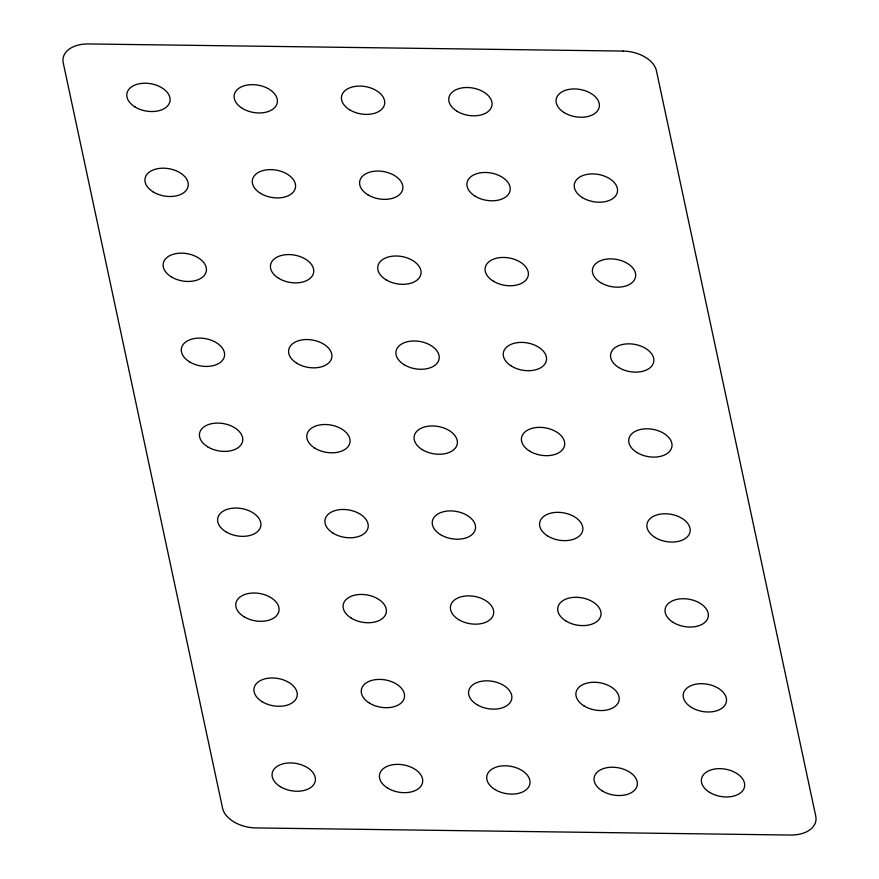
<?xml version="1.0" encoding="UTF-8"?>
<svg xmlns="http://www.w3.org/2000/svg" width="879" height="879" viewBox="0 0 879 879"><rect width="100%" height="100%" fill="white"/><g stroke="black" fill="none" stroke-linecap="round" stroke-linejoin="round"><path stroke-width="1.32" d="M623.024 51.07L88.383 43.95A29.831 18.898 10 0 0 63.244 62.87L222.574 808.23A29.831 18.898 10 0 0 255.976 827.93L790.617 835.05A29.831 18.898 10 0 0 815.756 816.13L656.426 70.77A29.831 18.898 10 0 0 623.024 51.07M280.302 786.65A21.865 13.844 10 0 0 315.187 781.343A21.865 13.844 10 0 0 285.752 763.258A21.865 13.844 10 0 0 280.302 786.65M262.14 701.684A21.865 13.844 10 0 0 297.025 696.388A21.865 13.844 10 0 0 267.59 678.302A21.865 13.844 10 0 0 262.14 701.684M243.977 616.717A21.865 13.844 10 0 0 278.863 611.421A21.865 13.844 10 0 0 249.427 593.336A21.865 13.844 10 0 0 243.977 616.717M225.815 531.751A21.865 13.844 10 0 0 260.7 526.455A21.865 13.844 10 0 0 231.265 508.37A21.865 13.844 10 0 0 225.815 531.751M207.653 446.796A21.865 13.844 10 0 0 242.538 441.5A21.865 13.844 10 0 0 213.103 423.414A21.865 13.844 10 0 0 207.653 446.796M189.49 361.829A21.865 13.844 10 0 0 224.376 356.533A21.865 13.844 10 0 0 194.94 338.448A21.865 13.844 10 0 0 189.49 361.829M171.328 276.863A21.865 13.844 10 0 0 206.213 271.567A21.865 13.844 10 0 0 176.778 253.482A21.865 13.844 10 0 0 171.328 276.863M153.166 191.908A21.865 13.844 10 0 0 188.051 186.601A21.865 13.844 10 0 0 158.616 168.515A21.865 13.844 10 0 0 153.166 191.908M135.003 106.941A21.865 13.844 10 0 0 169.889 101.645A21.865 13.844 10 0 0 140.453 83.56A21.865 13.844 10 0 0 135.003 106.941M387.628 788.078A21.865 13.844 10 0 0 422.502 782.771A21.865 13.844 10 0 0 393.067 764.697A21.865 13.844 10 0 0 387.628 788.078M369.466 703.112A21.865 13.844 10 0 0 404.34 697.816A21.865 13.844 10 0 0 374.904 679.731A21.865 13.844 10 0 0 369.466 703.112M351.303 618.146A21.865 13.844 10 0 0 386.178 612.85A21.865 13.844 10 0 0 356.742 594.764A21.865 13.844 10 0 0 351.303 618.146M333.141 533.19A21.865 13.844 10 0 0 368.015 527.883A21.865 13.844 10 0 0 338.58 509.798A21.865 13.844 10 0 0 333.141 533.19M314.979 448.224A21.865 13.844 10 0 0 349.853 442.928A21.865 13.844 10 0 0 320.417 424.843A21.865 13.844 10 0 0 314.979 448.224M296.816 363.258A21.865 13.844 10 0 0 331.691 357.962A21.865 13.844 10 0 0 302.255 339.876A21.865 13.844 10 0 0 296.816 363.258M278.654 278.291A21.865 13.844 10 0 0 313.528 272.995A21.865 13.844 10 0 0 284.093 254.91A21.865 13.844 10 0 0 278.654 278.291M260.492 193.336A21.865 13.844 10 0 0 295.366 188.029A21.865 13.844 10 0 0 265.93 169.955A21.865 13.844 10 0 0 260.492 193.336M242.329 108.37A21.865 13.844 10 0 0 277.204 103.074A21.865 13.844 10 0 0 247.768 84.988A21.865 13.844 10 0 0 242.329 108.37M494.943 789.507A21.865 13.844 10 0 0 529.817 784.211A21.865 13.844 10 0 0 500.382 766.125A21.865 13.844 10 0 0 494.943 789.507M476.781 704.54A21.865 13.844 10 0 0 511.655 699.244A21.865 13.844 10 0 0 482.219 681.159A21.865 13.844 10 0 0 476.781 704.54M458.618 619.574A21.865 13.844 10 0 0 493.493 614.278A21.865 13.844 10 0 0 464.057 596.193A21.865 13.844 10 0 0 458.618 619.574M440.456 534.619A21.865 13.844 10 0 0 475.33 529.312A21.865 13.844 10 0 0 445.895 511.237A21.865 13.844 10 0 0 440.456 534.619M422.294 449.652A21.865 13.844 10 0 0 457.168 444.356A21.865 13.844 10 0 0 427.732 426.271A21.865 13.844 10 0 0 422.294 449.652M404.131 364.686A21.865 13.844 10 0 0 439.006 359.39A21.865 13.844 10 0 0 409.57 341.305A21.865 13.844 10 0 0 404.131 364.686M385.969 279.731A21.865 13.844 10 0 0 420.843 274.424A21.865 13.844 10 0 0 391.408 256.338A21.865 13.844 10 0 0 385.969 279.731M367.807 194.764A21.865 13.844 10 0 0 402.681 189.468A21.865 13.844 10 0 0 373.245 171.383A21.865 13.844 10 0 0 367.807 194.764M349.644 109.798A21.865 13.844 10 0 0 384.519 104.502A21.865 13.844 10 0 0 355.083 86.417A21.865 13.844 10 0 0 349.644 109.798M602.269 790.935A21.865 13.844 10 0 0 637.143 785.639A21.865 13.844 10 0 0 607.708 767.554A21.865 13.844 10 0 0 602.269 790.935M584.106 705.969A21.865 13.844 10 0 0 618.981 700.673A21.865 13.844 10 0 0 589.545 682.587A21.865 13.844 10 0 0 584.106 705.969M565.944 621.014A21.865 13.844 10 0 0 600.818 615.707A21.865 13.844 10 0 0 571.383 597.621A21.865 13.844 10 0 0 565.944 621.014M547.782 536.047A21.865 13.844 10 0 0 582.656 530.751A21.865 13.844 10 0 0 553.221 512.666A21.865 13.844 10 0 0 547.782 536.047M529.619 451.081A21.865 13.844 10 0 0 564.494 445.785A21.865 13.844 10 0 0 535.058 427.699A21.865 13.844 10 0 0 529.619 451.081M511.457 366.114A21.865 13.844 10 0 0 546.331 360.819A21.865 13.844 10 0 0 516.896 342.733A21.865 13.844 10 0 0 511.457 366.114M493.295 281.159A21.865 13.844 10 0 0 528.169 275.852A21.865 13.844 10 0 0 498.734 257.778A21.865 13.844 10 0 0 493.295 281.159M475.132 196.193A21.865 13.844 10 0 0 510.007 190.897A21.865 13.844 10 0 0 480.571 172.811A21.865 13.844 10 0 0 475.132 196.193M456.97 111.226A21.865 13.844 10 0 0 491.844 105.93A21.865 13.844 10 0 0 462.409 87.845A21.865 13.844 10 0 0 456.97 111.226M709.584 792.364A21.865 13.844 10 0 0 744.458 787.068A21.865 13.844 10 0 0 715.023 768.982A21.865 13.844 10 0 0 709.584 792.364M691.421 707.397A21.865 13.844 10 0 0 726.296 702.101A21.865 13.844 10 0 0 696.86 684.016A21.865 13.844 10 0 0 691.421 707.397M673.259 622.442A21.865 13.844 10 0 0 708.133 617.135A21.865 13.844 10 0 0 678.698 599.049A21.865 13.844 10 0 0 673.259 622.442M655.097 537.476A21.865 13.844 10 0 0 689.971 532.18A21.865 13.844 10 0 0 660.536 514.094A21.865 13.844 10 0 0 655.097 537.476M636.934 452.509A21.865 13.844 10 0 0 671.809 447.213A21.865 13.844 10 0 0 642.373 429.128A21.865 13.844 10 0 0 636.934 452.509M618.772 367.543A21.865 13.844 10 0 0 653.646 362.247A21.865 13.844 10 0 0 624.211 344.161A21.865 13.844 10 0 0 618.772 367.543M600.61 282.588A21.865 13.844 10 0 0 635.484 277.292A21.865 13.844 10 0 0 606.049 259.206A21.865 13.844 10 0 0 600.61 282.588M582.447 197.621A21.865 13.844 10 0 0 617.322 192.325A21.865 13.844 10 0 0 587.886 174.24A21.865 13.844 10 0 0 582.447 197.621M564.285 112.655A21.865 13.844 10 0 0 599.159 107.359A21.865 13.844 10 0 0 569.724 89.273A21.865 13.844 10 0 0 564.285 112.655"/></g></svg>
